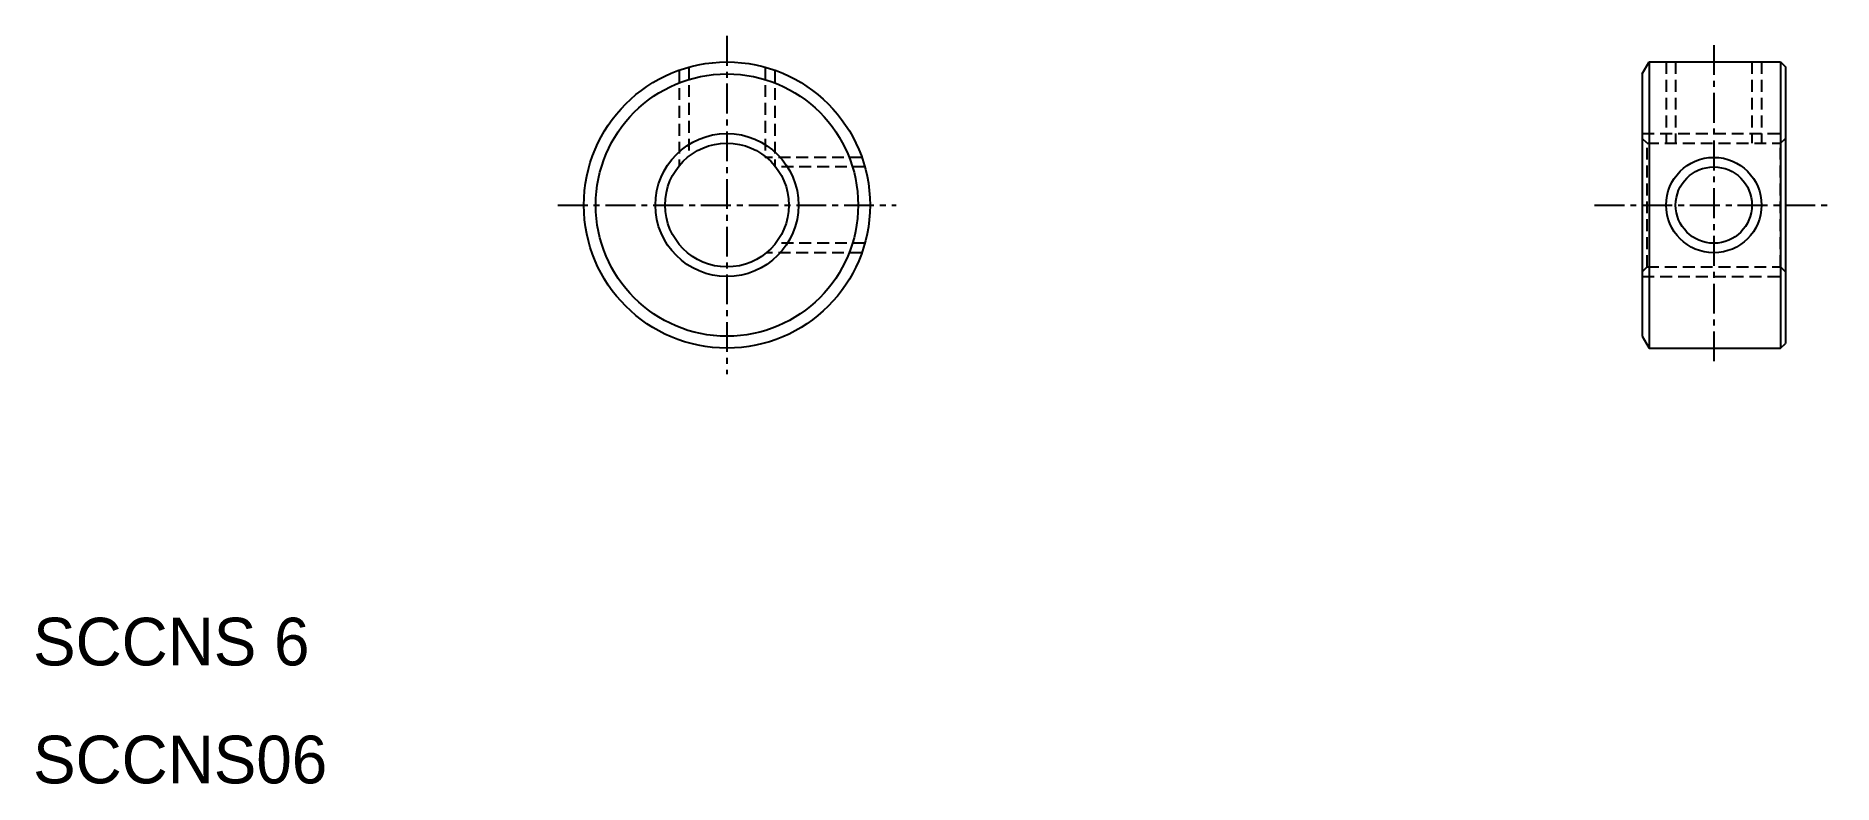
# Model space of a CAD drawing. Extents: x 72.8 to 148.2, y 111.1 to 142.4.
import ezdxf

# ---------------------------------------------------------------- set-up
doc = ezdxf.new("R2010")
doc.units = 0
doc.linetypes.add('CENTER', pattern=[2, 1.25, -0.25, 0.25, -0.25])
doc.linetypes.add('DASHED', pattern=[0.75, 0.5, -0.25])
doc.layers.get('0').update_dxf_attribs({"linetype": 'CONTINUOUS'})
doc.layers.add('CENTER', color=1, linetype='CENTER')

msp = doc.modelspace()

# ---------------------------------------------------------------- linework, layer by layer
at = {"color": 3, "linetype": 'DASHED'}
for p, q in [((99.807, 140.982), (99.807, 136.977)), ((100.207, 141.107), (100.207, 137.366)), ((103.407, 141.107), (103.407, 137.325)), ((103.807, 140.982), (103.807, 136.925)), ((141.188, 141.325), (141.188, 137.919)), ((141.588, 141.325), (141.588, 137.919)), ((144.788, 141.325), (144.788, 137.919)), ((145.188, 141.325), (145.188, 137.919)), ((140.188, 138.325), (146.188, 138.325)), ((140.388, 137.919), (140.188, 138.118)), ((140.388, 137.919), (145.988, 137.919)), ((140.388, 132.731), (140.388, 137.919)), ((141.688, 138.325), (141.688, 138.325)), ((142.938, 137.919), (142.938, 137.919)), ((143.188, 138.325), (143.188, 138.325)), ((145.188, 137.919), (145.188, 137.919)), ((145.988, 137.919), (146.188, 138.118)), ((145.988, 132.731), (145.988, 137.919)), ((107.464, 137.325), (103.407, 137.325)), ((107.59, 136.925), (103.807, 136.925)), ((107.59, 133.725), (103.849, 133.725)), ((107.464, 133.325), (103.459, 133.325)), ((140.388, 132.731), (140.188, 132.531)), ((140.388, 132.731), (145.988, 132.731)), ((142.938, 132.731), (142.938, 132.731)), ((145.188, 132.731), (145.188, 132.731)), ((145.988, 132.731), (146.188, 132.531)), ((140.188, 132.325), (146.188, 132.325))]:
    msp.add_line(p, q, dxfattribs=at)
at = {"color": 7, "linetype": 'CONTINUOUS'}
for p, q in [((140.188, 140.825), (140.477, 141.325)), ((140.477, 141.325), (140.477, 129.325)), ((140.477, 141.325), (145.988, 141.325)), ((145.988, 141.325), (146.188, 141.125)), ((145.988, 141.325), (145.988, 129.325)), ((146.188, 141.125), (146.188, 129.525)), ((140.188, 140.825), (140.188, 129.825)), ((140.188, 129.825), (140.477, 129.325)), ((140.477, 129.325), (145.988, 129.325)), ((145.988, 129.325), (146.188, 129.525))]:
    msp.add_line(p, q, dxfattribs=at)
for centre, radius in [((101.807, 135.325), 6), ((101.807, 135.325), 5.5), ((101.807, 135.325), 2.594), ((143.188, 135.325), 1.6)]:
    msp.add_circle(centre, radius, dxfattribs=at)
at = {"color": 3, "linetype": 'CONTINUOUS'}
for centre, radius in [((101.807, 135.325), 3), ((143.188, 135.325), 2)]:
    msp.add_circle(centre, radius, dxfattribs=at)
at = {"layer": 'CENTER', "color": 1, "linetype": 'CENTER'}
for p, q in [((101.807, 142.415), (101.807, 128.234)), ((143.188, 142.028), (143.188, 128.621)), ((94.717, 135.325), (108.898, 135.325)), ((138.188, 135.325), (148.188, 135.325))]:
    msp.add_line(p, q, dxfattribs=at)

# ---------------------------------------------------------------- texts
at = {"color": 7, "linetype": 'CONTINUOUS'}
for s, p in [('SCCNS 6', (72.709, 116.023)), ('SCCNS06', (72.709, 111.078))]:
    msp.add_text(s, height=2, dxfattribs=at).set_placement(p)

doc.saveas('drawing.dxf')
